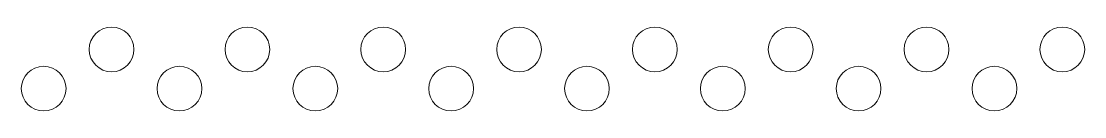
# Model space of a CAD drawing. Header units: inches. Extents: x -11.6 to 0.6, y 6.2 to 7.2.
import ezdxf

# ---------------------------------------------------------------- set-up
doc = ezdxf.new("R2010")
doc.units = ezdxf.units.IN
doc.header["$MEASUREMENT"] = 0

msp = doc.modelspace()

# ---------------------------------------------------------------- linework, layer by layer
at = {"color": 7, "linetype": 'Continuous', "lineweight": 15}
for centre in [(-10.521, 6.943), (-8.967, 6.943), (-7.413, 6.943), (-5.859, 6.943), (-4.305, 6.943), (-2.751, 6.943), (-1.197, 6.943), (0.357, 6.943), (-11.298, 6.494), (-9.744, 6.494), (-8.19, 6.494), (-6.636, 6.494), (-5.082, 6.494), (-3.528, 6.494), (-1.974, 6.494), (-0.42, 6.494)]:
    msp.add_circle(centre, 0.256, dxfattribs=at)

doc.saveas('drawing.dxf')
